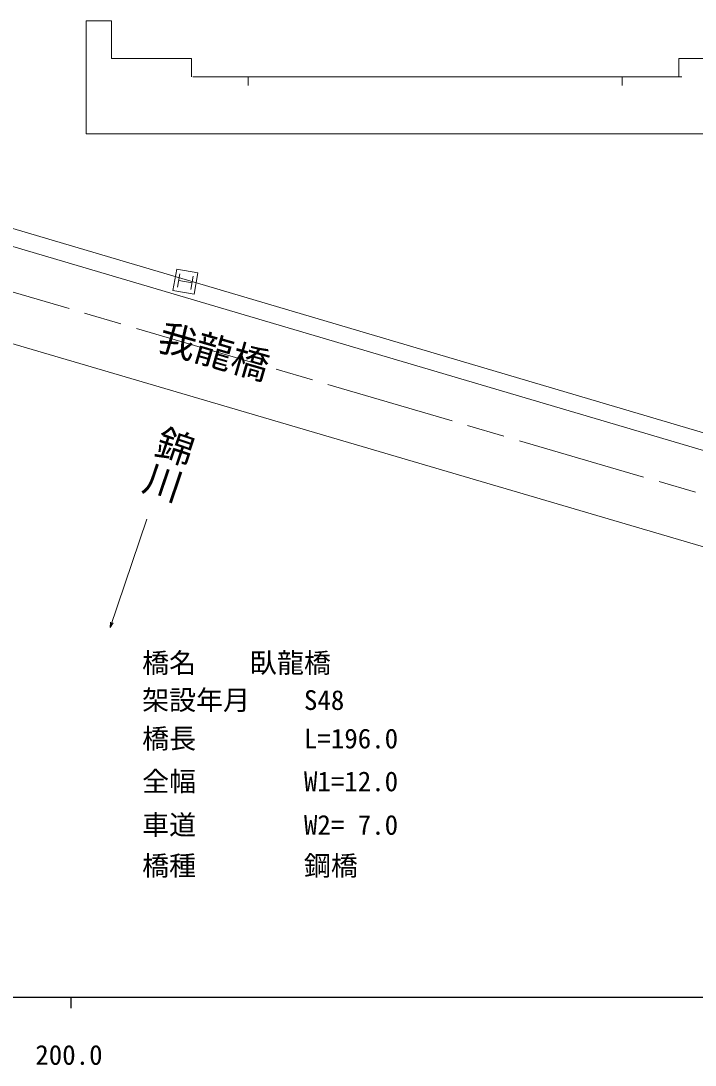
# Model space of a CAD drawing. Units: millimetres, scale not verified. Extents: x 40000 to 680000, y 20000 to 380000.
# Drawn here: x 263381 to 325885, y 198715 to 295509 of the extents above; entities that cross this region are included whole.
import ezdxf
from ezdxf.enums import TextEntityAlignment as Align

# ---------------------------------------------------------------- set-up
doc = ezdxf.new("R2010")
doc.units = ezdxf.units.MM
doc.header["$LTSCALE"] = 1000
doc.linetypes.add('CHAIN', pattern=[18.5, 12, -1.5, 3.5, -1.5])
for name, color, linetype, lineweight in [('M-BGD', 7, 'Continuous', 13), ('M-BMK', 2, 'CHAIN', 13), ('M-TTL-BAND', 7, 'Continuous', 25)]:
    doc.layers.add(name, color=color, linetype=linetype, lineweight=lineweight)
doc.styles.add('@ＭＳ ゴシック', font='')
doc.styles.add('ＭＳ ゴシック', font='')
doc.styles.get('@ＭＳ ゴシック').set_extended_font_data('@MS Gothic')
doc.styles.get('ＭＳ ゴシック').set_extended_font_data('MS Gothic')

msp = doc.modelspace()

# ---------------------------------------------------------------- linework, layer by layer
at = {"layer": 'M-BGD'}
for p, q in [((269435, 295509), (269435, 285047)), ((269435, 295509), (271783, 295509)), ((271783, 295509), (271783, 292021)), ((203711, 293690), (391707, 238075)), ((202603, 292318), (393465, 235963)), ((271783, 292021), (279185, 292021)), ((279185, 292021), (279185, 290313)), ((324377, 292021), (324377, 290313)), ((324377, 292021), (331707, 292021)), ((279327, 290313), (324661, 290313)), ((284451, 290313), (284451, 289531)), ((319110, 290313), (319110, 289531)), ((269435, 285047), (333700, 285047)), ((389102, 228379), (200243, 283917)), ((277478, 270523), (277825, 272493)), ((277825, 272493), (279795, 272145)), ((278129, 272058), (277912, 270827)), ((279795, 272145), (279447, 270176)), ((278021, 271443), (279252, 271226)), ((279360, 271841), (279143, 270610)), ((279447, 270176), (277478, 270523)), ((275043, 249335), (271653, 239271)), ((271694, 239785), (271653, 239271)), ((271653, 239271), (271931, 239705))]:
    msp.add_line(p, q, dxfattribs=at)
at = {"layer": 'M-BMK'}
msp.add_line((356612, 242807), (261911, 270581), dxfattribs=at)
at = {"layer": 'M-TTL-BAND'}
for p, q in [((40000, 205000), (579000, 205000)), ((268000, 205000), (268000, 204000))]:
    msp.add_line(p, q, dxfattribs=at)

# ---------------------------------------------------------------- texts
at = {"layer": 'M-BGD'}
for s, rotation, style, p in [('我龍橋', 343.9, 'ＭＳ ゴシック', (275684, 264342)), ('錦川', 251.3, '@ＭＳ ゴシック', (276285, 258391))]:
    msp.add_text(s, height=2566, rotation=rotation, dxfattribs=dict(at, style=style)).set_placement(p, align=Align.BOTTOM_LEFT)
at = {"layer": 'M-BGD', "style": 'ＭＳ ゴシック'}
for s, p in [('橋名\u3000\u3000臥龍橋', (274622, 234533)), ('架設年月\u3000\u3000S48', (274622, 231086)), ('橋長\u3000\u3000\u3000\u3000L=196.0', (274622, 227522)), ('全幅\u3000\u3000\u3000\u3000W1=12.0', (274622, 223549)), ('車道\u3000\u3000\u3000\u3000W2= 7.0', (274622, 219517)), ('橋種\u3000\u3000\u3000\u3000鋼橋', (274622, 215737))]:
    msp.add_text(s, height=1833, dxfattribs=at).set_placement(p, align=Align.BOTTOM_LEFT)
at = {"layer": 'M-TTL-BAND', "style": 'ＭＳ ゴシック'}
msp.add_text('200.0', height=1833, dxfattribs=at).set_placement((264719, 198195), align=Align.BOTTOM_LEFT)

doc.saveas('drawing.dxf')
